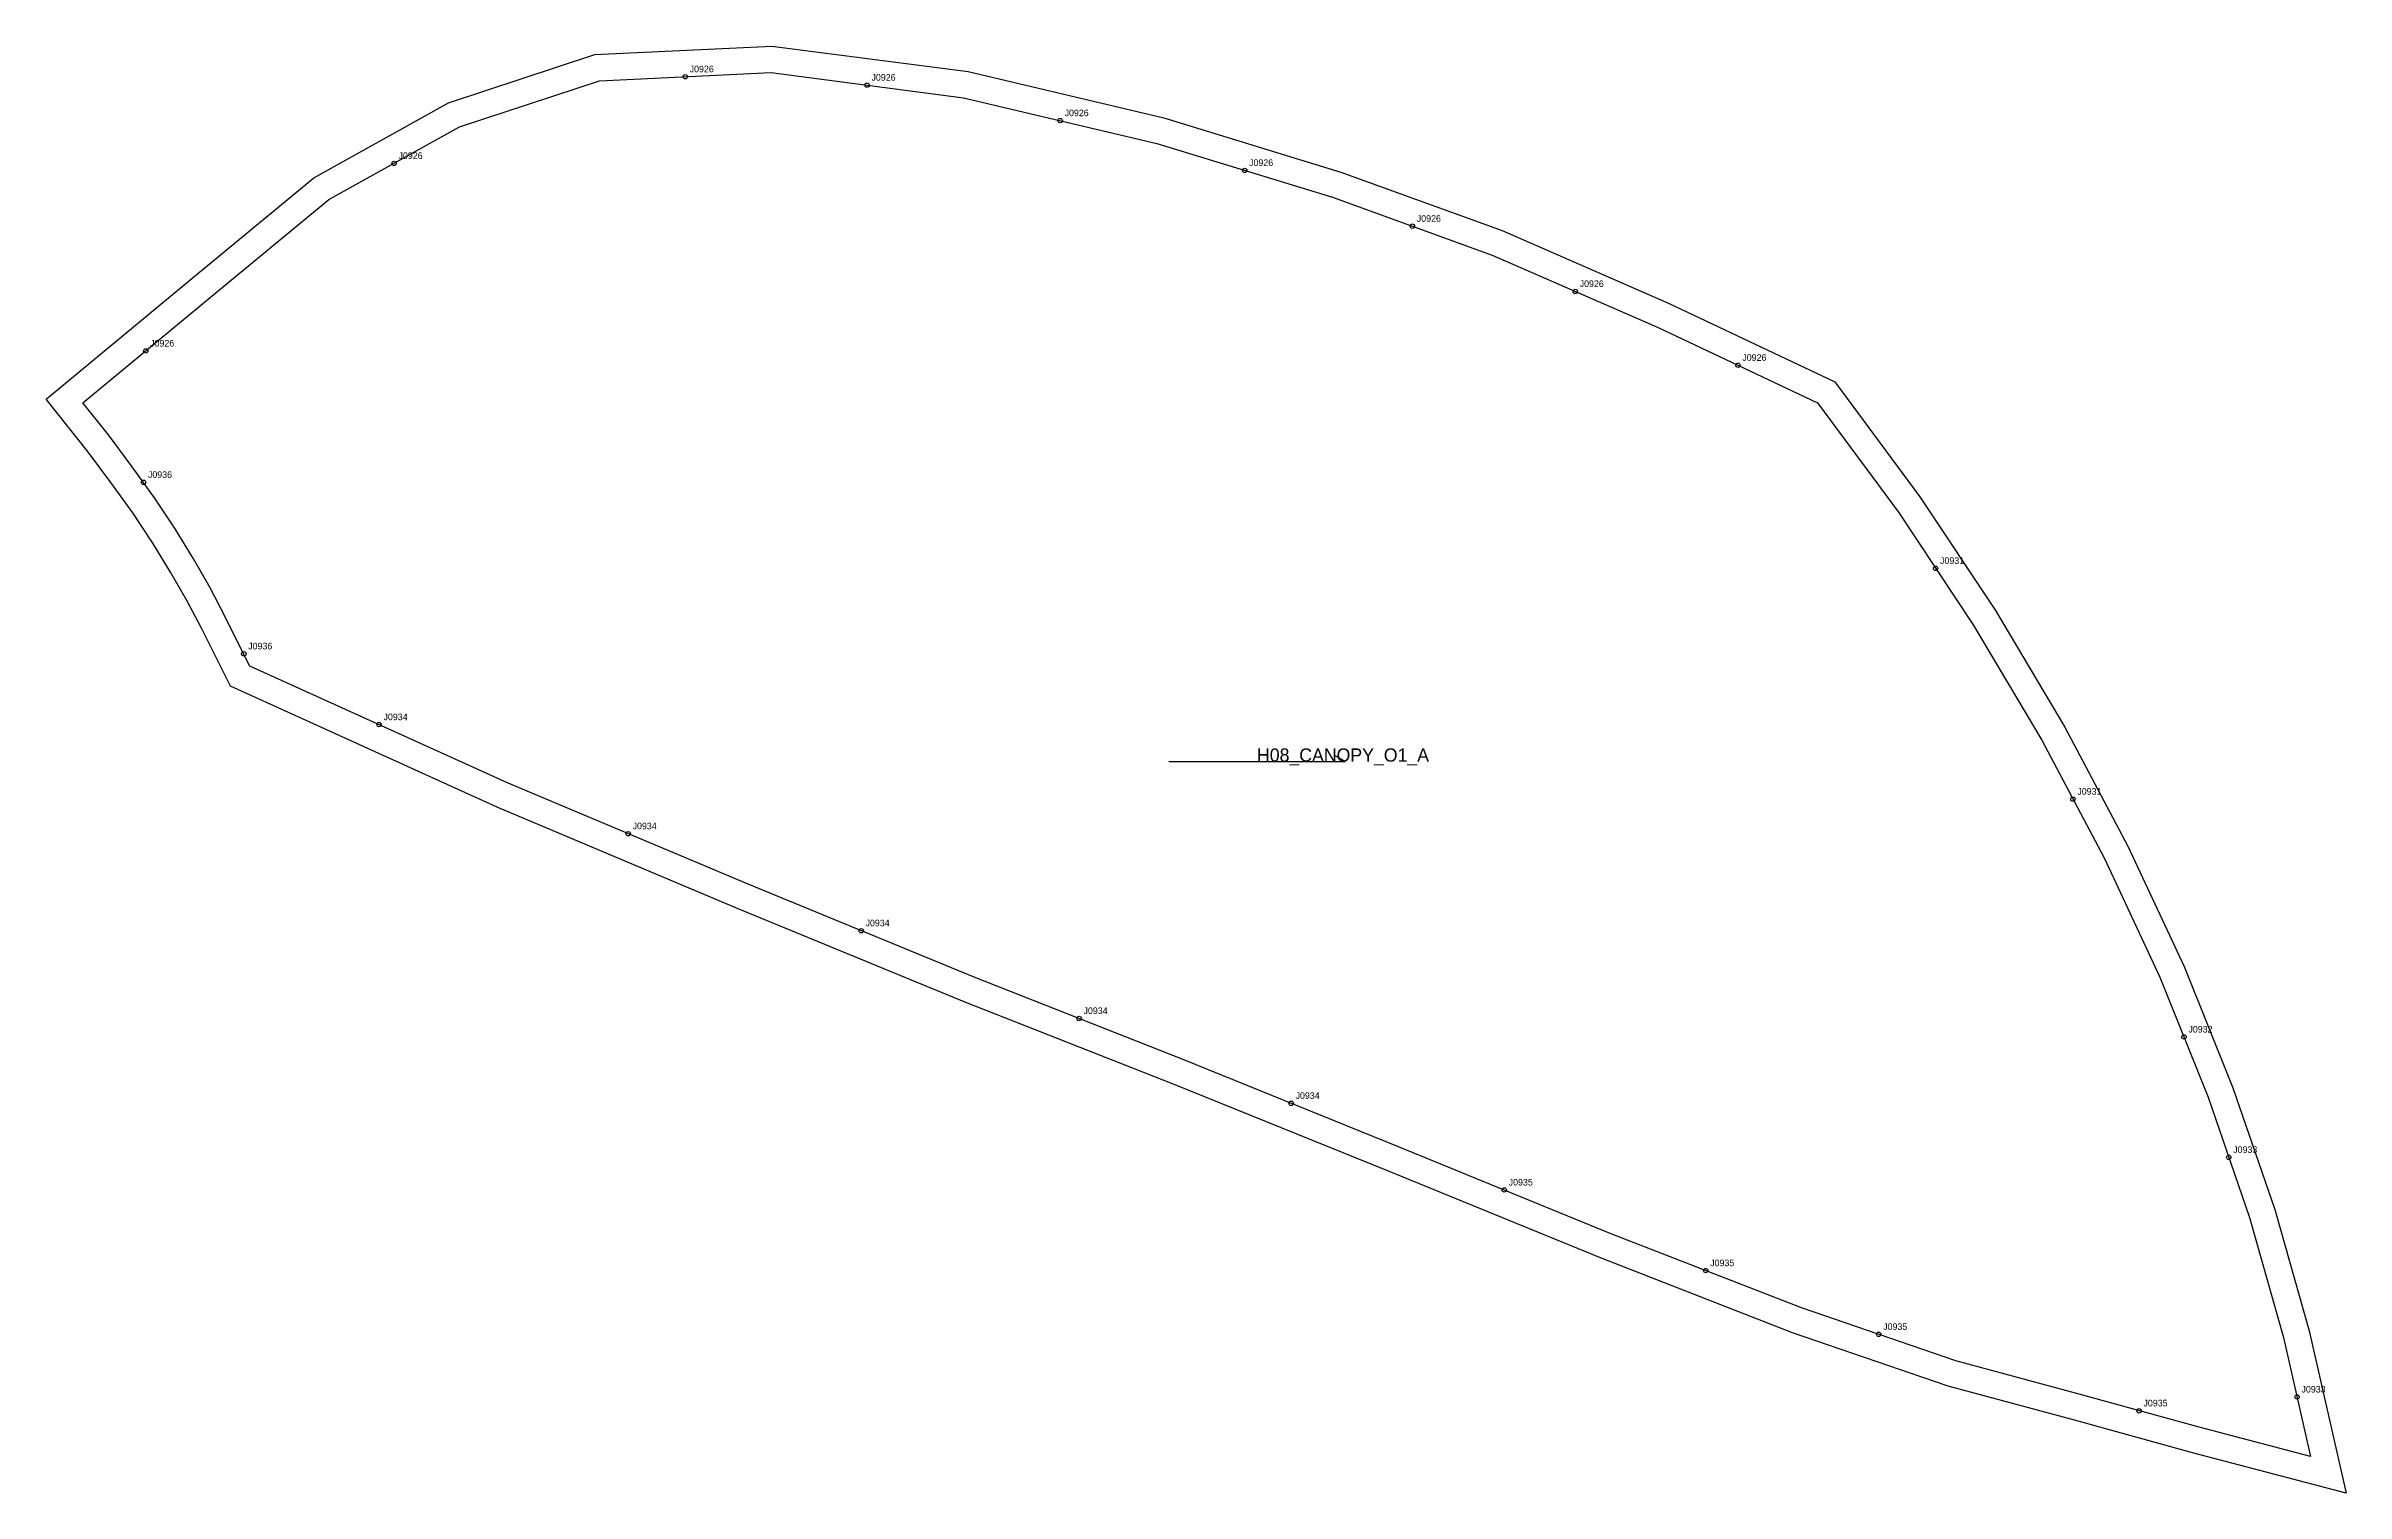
# Model space of a CAD drawing. Header units: millimetres. Extents: x -17 to 1027, y -494 to 162.
import ezdxf

# ---------------------------------------------------------------- set-up
doc = ezdxf.new("R2010")
doc.units = ezdxf.units.MM
for name, color, linetype in [('CUT', 1, 'Continuous'), ('GRAIN', 3, 'Continuous'), ('LABEL', 7, 'Continuous'), ('NOTCH', 2, 'Continuous'), ('SEW', 5, 'Continuous')]:
    doc.layers.add(name, color=color, linetype=linetype)

msp = doc.modelspace()

# ---------------------------------------------------------------- linework, layer by layer
at = {"layer": 'CUT'}
msp.add_lwpolyline([(-16.7, 1.7), (49.4, 56.5), (104.8, 102.2), (165.9, 136.2), (232.2, 158.1), (312.6, 161.9), (401.6, 150.4), (490.4, 129.3), (570.7, 104.7), (643.9, 78.2), (719.7, 45.1), (794.9, 9.6), (833.5, -42.6), (867.7, -94.2), (899.2, -147.1), (927.8, -201), (953.3, -255.6), (975.5, -310.7), (994.5, -365.9), (1010.1, -420.9), (1026.8, -494.5), (957.1, -476.2), (902.5, -461.2), (846.3, -446), (775.6, -421.8), (688.5, -387.8), (592.4, -348.5), (495.1, -309.1), (399.9, -271.6), (297.3, -229.4), (188.2, -183.5), (66.9, -128.5), (59.5, -113.6), (53.6, -101.8), (47.2, -89.6), (39.8, -76.8), (31.7, -63.6), (22.6, -49.9), (12.7, -36), (2.1, -21.8), (-16.7, 1.7)], close=True, dxfattribs=at)
at = {"layer": 'GRAIN'}
for p, q in [((492.7, -162.7), (572.7, -162.7)), ((572.7, -162.7), (567.7, -159.7))]:
    msp.add_line(p, q, dxfattribs=at)
at = {"layer": 'NOTCH'}
for centre in [(273.3, 148), (355.8, 144.2), (443.4, 128.1), (141.2, 108.7), (527.1, 105.5), (603.2, 80.2), (677.1, 50.6), (28.5, 23.6), (750.9, 17.1), (27.5, -36), (840.6, -75), (73, -113.8), (134.4, -145.9), (902.9, -179.7), (247.4, -195.4), (353.1, -239.4), (452, -279.2), (953.3, -287.6), (548.2, -317.7), (973.6, -342.2), (644.9, -357), (736.3, -393.6), (814.8, -422.5), (932.9, -457.2), (1004.6, -450.9)]:
    msp.add_circle(centre, 1, dxfattribs=at)
at = {"layer": 'SEW'}
msp.add_lwpolyline([(0, 0), (57, 47.2), (111.6, 92.3), (170.8, 125.2), (234.4, 146.2), (312.2, 149.9), (399.5, 138.5), (487.3, 117.7), (566.9, 93.3), (639.4, 67.1), (714.7, 34.2), (787, 0), (823.7, -49.5), (857.6, -100.6), (888.8, -153), (917.1, -206.3), (942.3, -260.4), (964.3, -314.9), (983, -369.5), (998.4, -423.9), (1010.7, -477.9), (960.2, -464.6), (905.7, -449.7), (849.8, -434.5), (779.8, -410.5), (692.9, -376.7), (596.9, -337.4), (499.5, -297.9), (404.4, -260.5), (301.9, -218.3), (193, -172.5), (75.7, -119.4), (70.2, -108.3), (64.3, -96.4), (57.7, -83.8), (50.2, -70.7), (41.8, -57.1), (32.5, -43.1), (22.4, -28.9), (11.6, -14.5)], close=True, dxfattribs=at)

# ---------------------------------------------------------------- texts
at = {"layer": 'LABEL'}
for s, height, p in [('J0926', 3, (275.3, 150)), ('J0926', 3, (357.8, 146.2)), ('J0926', 3, (445.4, 130.1)), ('J0926', 3, (143.2, 110.7)), ('J0926', 3, (529.1, 107.5)), ('J0926', 3, (605.2, 82.2)), ('J0926', 3, (679.1, 52.6)), ('J0926', 3, (30.5, 25.6)), ('J0926', 3, (752.9, 19.1)), ('J0936', 3, (29.5, -34)), ('J0931', 3, (842.6, -73)), ('J0936', 3, (75, -111.8)), ('J0934', 3, (136.4, -143.9)), ('H08_CANOPY_O1_A', 6, (532.7, -162.7)), ('J0931', 3, (904.9, -177.7)), ('J0934', 3, (249.4, -193.4)), ('J0934', 3, (355.1, -237.4)), ('J0934', 3, (454, -277.2)), ('J0932', 3, (955.3, -285.6)), ('J0934', 3, (550.2, -315.7)), ('J0933', 3, (975.6, -340.2)), ('J0935', 3, (646.9, -355)), ('J0935', 3, (738.3, -391.6)), ('J0935', 3, (816.8, -420.5)), ('J0933', 3, (1006.6, -448.9)), ('J0935', 3, (934.9, -455.2))]:
    msp.add_text(s, height=height, dxfattribs=at).set_placement(p)

doc.saveas('drawing.dxf')
